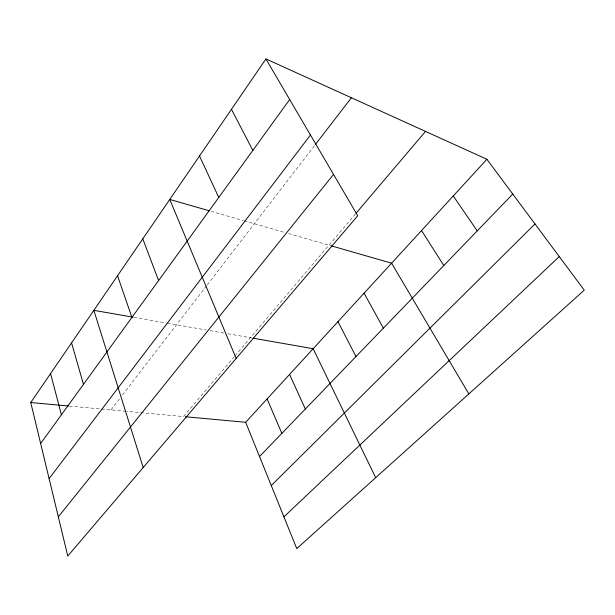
<?xml version="1.0" encoding="UTF-8"?>
<svg xmlns="http://www.w3.org/2000/svg" width="615" height="615" viewBox="0 0 615 615"><rect width="100%" height="100%" fill="white"/><g stroke="black" fill="none" stroke-linecap="round" stroke-linejoin="round"><path stroke-width="0.46" stroke-dasharray="3.08 2.31" d="M110.961 409.905L120.148 397.974M122.447 394.991L206.694 285.621M207.27 284.876L315.095 144.886M234.338 356.639L183.462 416.57L126.867 411.366M234.953 355.908L355.455 213.951M69.364 406.077L100.56 408.944M101.506 409.037L125.929 411.281M133.893 317.34L166.327 323.013M167.257 323.175L206.348 330.017M210.084 330.662L224.121 333.122M227.873 333.776L252.242 338.042M210.991 211.291L243.271 220.57M244.193 220.831L284.76 232.493M288.45 233.554L328.94 245.185"/><path stroke-width="0.92" d="M265.934 58.948L357.73 215.742L67.781 556.052L30.75 402.525L265.934 58.948L486.896 159.277L584.25 290.157L296.776 548.618L245.677 422.29L185.346 416.747M40.636 443.507L289.68 99.507M49.1 478.624L310.46 135M315.672 144.133L351.396 97.754M58.317 516.831L333.53 174.406M356.07 213.221L425.519 131.41M245.677 422.29L486.896 159.277M259.522 456.522L512.764 194.063M271.269 485.558L535.004 223.952M283.922 516.838L559.266 256.57M30.75 402.525L68.426 405.992M132.963 317.171L93.857 310.329L143.195 467.546M253.165 338.204L313.166 348.705L375.673 477.686M209.154 210.768L169.763 199.445L236.175 358.407M330.739 245.7L391.594 263.189L468.838 393.923M453.255 195.954L477.232 230.886M421.544 230.54L443.799 265.542M364.08 293.194L383.376 328.164M231.478 109.285L252.842 150.391M337.973 321.66L355.993 356.546M199.506 155.987L218.771 197.446M289.573 374.427L305.34 409.037M267.102 398.927L281.87 433.36M142.803 238.82L158.601 280.563M117.557 275.712L131.91 317.425M71.571 342.893L83.463 384.344M50.568 373.574L61.408 414.81"/></g></svg>
